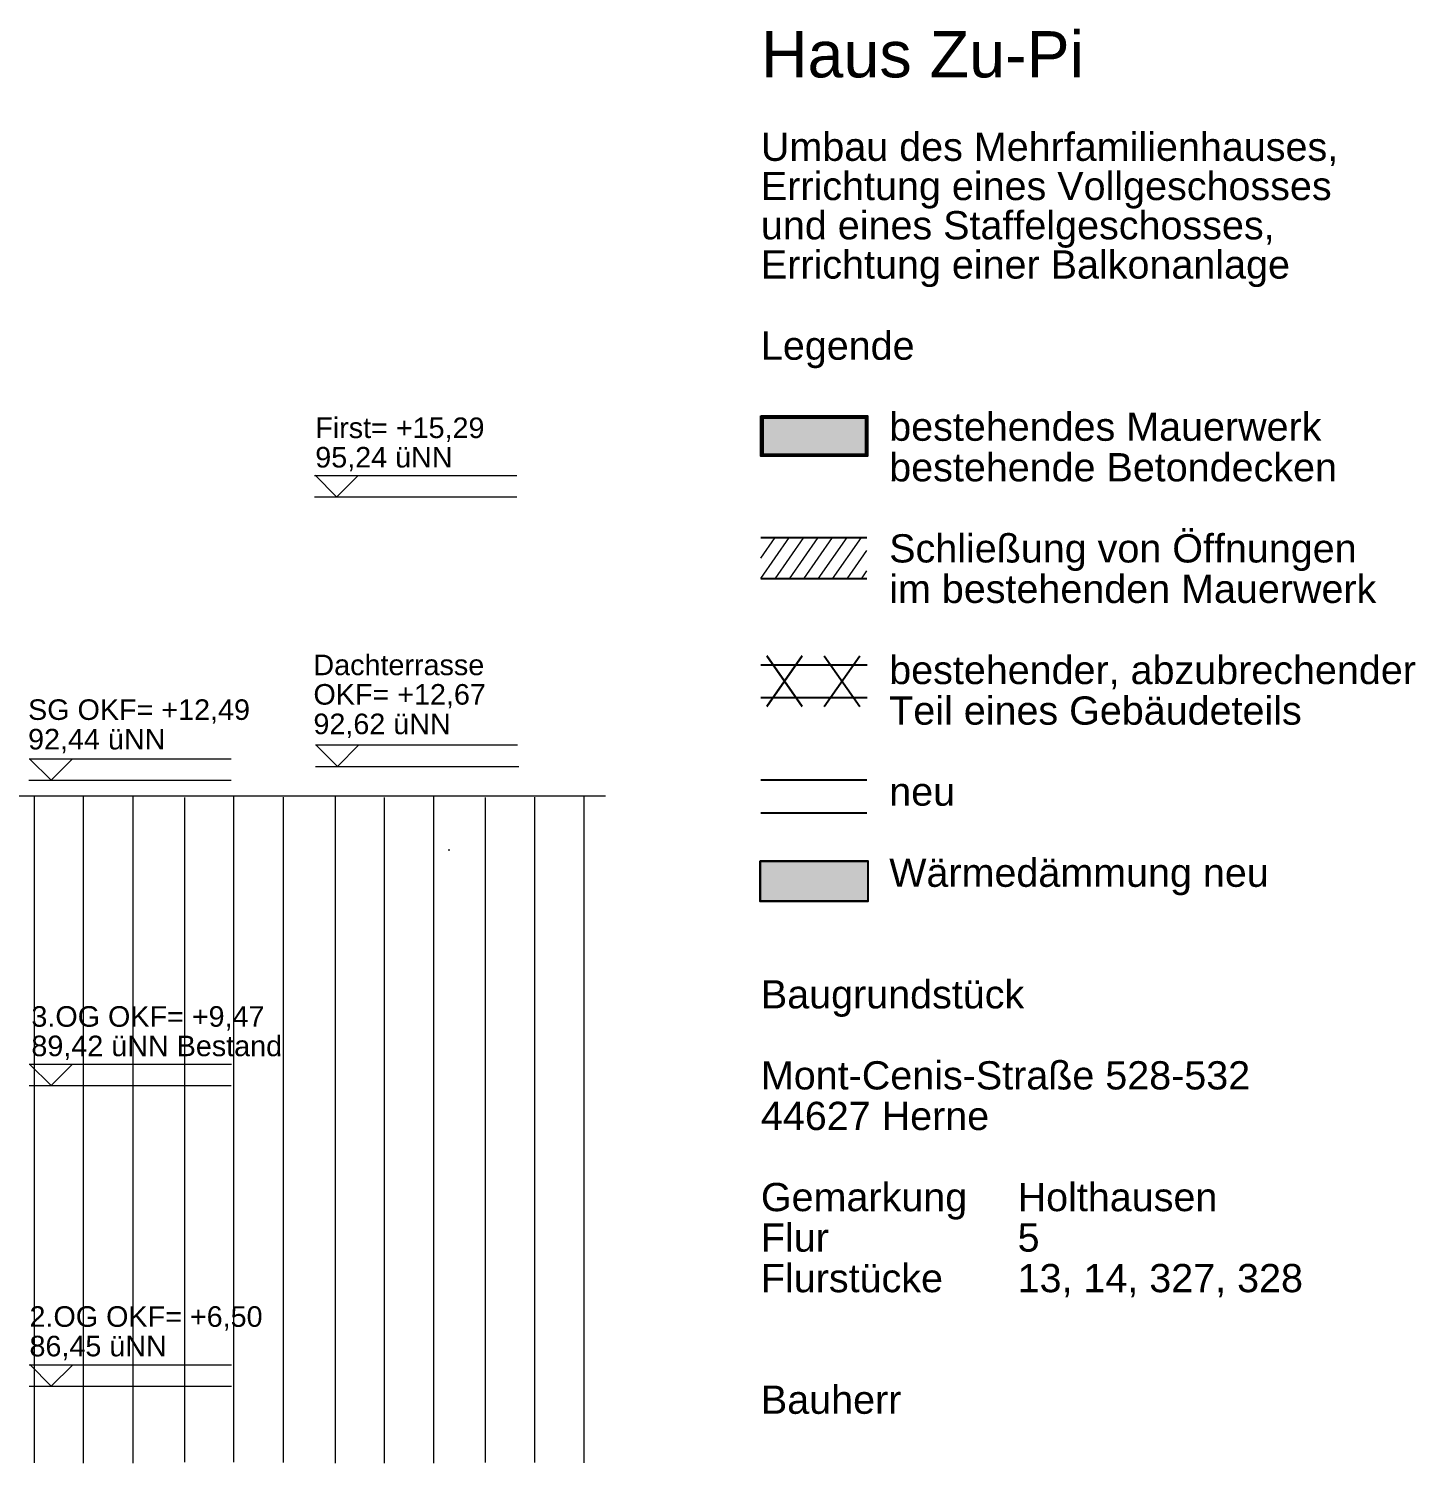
# Model space of a CAD drawing. Header units: millimetres. Extents: x 2976 to 41668, y 1850 to 28527.
# Drawn here: x 27965 to 41668, y 14347 to 28527 of the extents above; entities that cross this region are included whole.
import ezdxf

# ---------------------------------------------------------------- set-up
doc = ezdxf.new("R2010")
doc.units = ezdxf.units.MM
doc.header["$LTSCALE"] = 50
for name, color, linetype in [('05_Linien_stark', 7, 'Continuous'), ('06_Linien_fein', 3, 'Continuous'), ('10_Text', 7, 'Continuous'), ('12_Plankopf', 140, 'Continuous')]:
    doc.layers.add(name, color=color, linetype=linetype)
doc.styles.add('PLAN', font='arial.ttf')

msp = doc.modelspace()

# ---------------------------------------------------------------- hatches: boundary and pattern name
at = {"layer": '12_Plankopf'}
for points in [[(35201, 24701), (36255, 24701), (36255, 24301), (35201, 24301)], [(35195, 20301), (36258, 20301), (36258, 19901), (35195, 19901)]]:
    msp.add_hatch(color=7, dxfattribs=at).paths.add_polyline_path(points)

# ---------------------------------------------------------------- linework, layer by layer
at = {"layer": '05_Linien_stark', "lineweight": 15}
for p, q in [((30790, 24112), (32789, 24112)), ((31008, 23900), (30795, 24113)), ((31009, 23901), (31217, 24109)), ((30790, 23900), (32788, 23900)), ((30798, 21447), (32797, 21447)), ((31016, 21234), (30803, 21448)), ((31017, 21236), (31225, 21444)), ((27969, 21310), (29967, 21310)), ((28187, 21098), (27974, 21311)), ((28187, 21099), (28396, 21307)), ((30798, 21235), (32810, 21235)), ((27968, 21098), (29967, 21098)), ((32125, 20408), (32112, 20408)), ((32126, 20407), (32112, 20407)), ((32127, 20408), (32113, 20408)), ((27969, 18292), (29968, 18292)), ((28188, 18080), (27974, 18293)), ((28188, 18081), (28396, 18289)), ((27969, 18080), (29967, 18080)), ((27970, 15321), (29968, 15321)), ((28188, 15109), (27975, 15322)), ((28188, 15110), (28397, 15318)), ((27969, 15109), (29968, 15109))]:
    msp.add_line(p, q, dxfattribs=at)
at = {"layer": '06_Linien_fein', "lineweight": 9}
for p, q in [((33664, 20941), (27441, 20941)), ((28023, 14350), (28023, 20940)), ((28508, 14349), (28508, 20937)), ((28997, 14349), (28997, 20938)), ((29508, 14358), (29508, 20928)), ((29993, 14357), (29993, 20939)), ((30482, 14356), (30482, 20931)), ((30996, 14349), (30996, 20938)), ((31481, 14347), (31481, 20929)), ((31970, 14347), (31970, 20933)), ((32481, 14355), (32481, 20929)), ((32966, 14354), (32966, 20932)), ((33455, 14353), (33455, 20939))]:
    msp.add_line(p, q, dxfattribs=at)
at = {"layer": '12_Plankopf', "lineweight": 15}
for p, q in [((35200, 23094), (35484, 23501)), ((35200, 23294), (35342, 23497)), ((35342, 23091), (35626, 23497)), ((35484, 23091), (35768, 23497)), ((35626, 23091), (35910, 23497)), ((35768, 23091), (36052, 23497)), ((35910, 23091), (36194, 23497)), ((36052, 23091), (36247, 23371)), ((36194, 23091), (36247, 23168))]:
    msp.add_line(p, q, dxfattribs=at)
at = {"layer": '12_Plankopf', "lineweight": 25}
for p, q in [((35200, 23497), (36247, 23497)), ((35200, 23094), (36247, 23094)), ((35827, 21829), (36177, 22329)), ((35827, 22329), (36177, 21829)), ((35200, 22241), (36250, 22241)), ((35200, 21918), (36250, 21918)), ((35200, 21101), (36248, 21101)), ((35200, 20778), (36248, 20778))]:
    msp.add_line(p, q, dxfattribs=at)
at = {"layer": '12_Plankopf', "lineweight": 30}
for p, q in [((35258, 21829), (35608, 22329)), ((35258, 22329), (35608, 21829))]:
    msp.add_line(p, q, dxfattribs=at)
at = {"layer": '12_Plankopf'}
for points in [[(35201, 24701), (36255, 24701), (36255, 24301), (35201, 24301)], [(35195, 20301), (36258, 20301), (36258, 19901), (35195, 19901)]]:
    msp.add_lwpolyline(points, close=True, dxfattribs=at)
at = {"layer": '12_Plankopf', "lineweight": 50}
msp.add_lwpolyline([(35213, 24689), (36243, 24689), (36243, 24312), (35213, 24312)], close=True, dxfattribs=at)
at = {"layer": '12_Plankopf', "lineweight": 18}
msp.add_lwpolyline([(35200, 20296), (36253, 20296), (36253, 19905), (35200, 19905)], close=True, dxfattribs=at)

# ---------------------------------------------------------------- texts
at = {"layer": '10_Text', "style": 'PLAN'}
for s, p in [('First= +15,29', (30797, 24481)), ('95,24 üNN', (30797, 24190)), ('Dachterrasse', (30779, 22137)), ('OKF= +12,67', (30779, 21846)), ('SG OKF= +12,49', (27959, 21695)), ('92,62 üNN', (30779, 21554)), ('92,44 üNN', (27959, 21403)), ('3.OG OKF= +9,47', (27992, 18662)), ('89,42 üNN Bestand', (27992, 18371)), ('2.OG OKF= +6,50', (27973, 15696)), ('86,45 üNN', (27973, 15404))]:
    msp.add_text(s, height=203.2, dxfattribs=at).set_placement(p)
at = {"layer": '12_Plankopf', "style": 'PLAN'}
for s, height, p in [('Haus Zu-Pi', 457, (35201, 28046)), ('Umbau des Mehrfamilienhauses,', 279.4, (35201, 27221)), ('Errichtung eines Vollgeschosses', 279.4, (35201, 26833)), ('und eines Staffelgeschosses,', 279.4, (35201, 26445)), ('Errichtung einer Balkonanlage', 279.4, (35201, 26057)), ('Legende', 279.3, (35201, 25255)), ('bestehendes Mauerwerk', 279.26, (36469, 24454)), ('bestehende Betondecken', 279.26, (36469, 24053)), ('Schließung von Öffnungen', 279.26, (36469, 23251)), ('im bestehenden Mauerwerk', 279.26, (36469, 22851)), ('bestehender, abzubrechender', 279.26, (36469, 22049)), ('Teil eines Gebäudeteils', 279.26, (36469, 21648)), ('neu', 279.3, (36469, 20847)), ('Wärmedämmung neu', 279.26, (36469, 20045)), ('Baugrundstück', 279.26, (35201, 18843)), ('Mont-Cenis-Straße 528-532', 279.26, (35201, 18042)), ('44627 Herne', 279.26, (35201, 17641)), ('Gemarkung', 279.3, (35201, 16839)), ('Holthausen', 279.3, (37738, 16839)), ('Flur', 279.3, (35201, 16439)), ('5', 279, (37738, 16439)), ('Flurstücke', 279.3, (35201, 16038)), ('13, 14, 327, 328', 279.26, (37738, 16038)), ('Bauherr', 279.3, (35201, 14836))]:
    msp.add_text(s, height=height, dxfattribs=at).set_placement(p)

doc.saveas('drawing.dxf')
